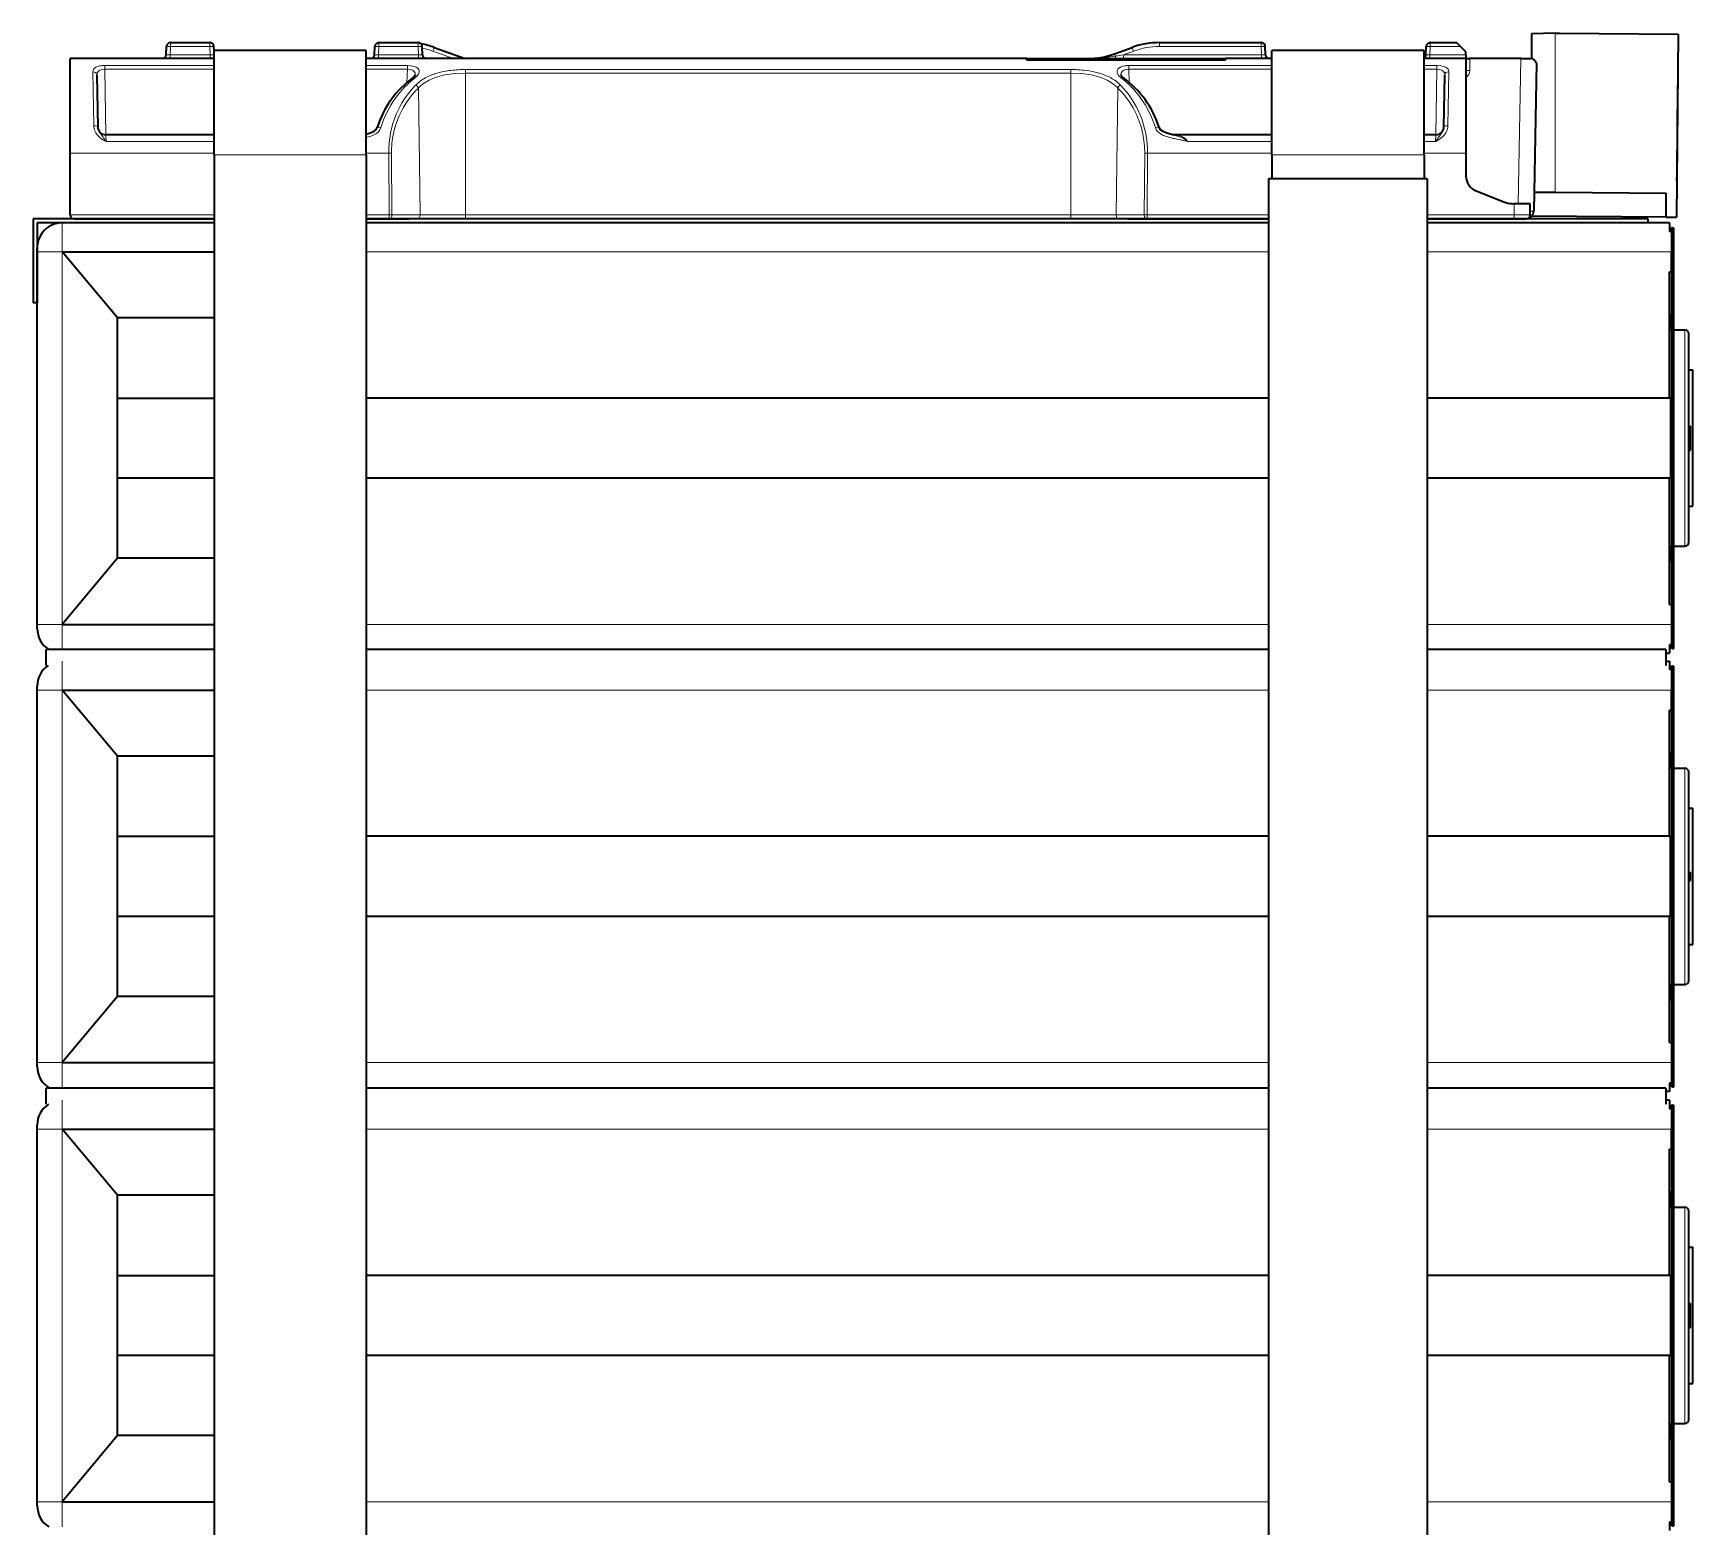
# Model space of a CAD drawing. Extents: x -1051 to 2563, y -231 to 775.
# Drawn here: x -385.4 to -178.3, y 68.8 to 255.2 of the extents above; entities that cross this region are included whole.
import ezdxf

# ---------------------------------------------------------------- set-up
doc = ezdxf.new("R2010")
doc.units = 0

msp = doc.modelspace()

# ---------------------------------------------------------------- linework, layer by layer
at = {"color": 7, "lineweight": 35, "ltscale": 0.074357}
msp.add_line((-195.43, 255.209), (-198.404, 255.157), dxfattribs=at)
at = {"color": 7, "lineweight": 35, "ltscale": 0.077919}
msp.add_line((-198.404, 255.157), (-198.404, 252.04), dxfattribs=at)
at = {"color": 7, "lineweight": 35, "ltscale": 0.013157}
msp.add_line((-195.43, 255.209), (-194.904, 255.218), dxfattribs=at)
at = {"color": 7, "lineweight": 13, "ltscale": 0.49599}
msp.add_line((-195.43, 255.209), (-195.43, 235.369), dxfattribs=at)
at = {"color": 7, "lineweight": 35, "ltscale": 0.370662}
msp.add_line((-194.904, 255.218), (-180.078, 255.088), dxfattribs=at)
at = {"color": 7, "lineweight": 35}
for p, q in [((-180.078, 255.088), (-180.277, 232.26)), ((-261.371, 252.043), (-343.806, 252.043)), ((-261.371, 252.043), (-236.571, 252.043)), ((-236.571, 251.851), (-261.371, 251.851)), ((-362.806, 240.043), (-362.806, -49.677)), ((-343.806, 240.043), (-343.806, -49.677)), ((-231.206, 237.043), (-231.206, -46.677)), ((-211.406, 237.043), (-211.406, -46.677)), ((-362.806, 232.043), (-385.371, 232.043)), ((-231.206, 232.043), (-343.806, 232.043)), ((-183.871, 232.043), (-211.406, 232.043)), ((-362.806, 231.543), (-384.871, 231.543)), ((-231.206, 231.543), (-343.806, 231.543)), ((-231.206, 231.543), (-343.806, 231.543)), ((-183.871, 231.543), (-211.406, 231.543)), ((-181.151, 231.543), (-211.406, 231.543)), ((-384.871, 181.433), (-384.871, 227.933)), ((-180.931, 227.933), (-180.931, 181.433)), ((-180.806, 181.433), (-180.806, 227.933)), ((-180.806, 227.933), (-180.806, 181.433)), ((-180.631, 181.433), (-180.631, 227.933)), ((-231.206, 209.683), (-343.806, 209.683)), ((-181.041, 209.683), (-211.406, 209.683)), ((-231.206, 199.683), (-343.806, 199.683)), ((-181.041, 199.683), (-211.406, 199.683)), ((-362.806, 178.3), (-383.761, 178.3)), ((-231.206, 178.3), (-343.806, 178.3)), ((-181.631, 178.3), (-211.406, 178.3)), ((-384.871, 126.733), (-384.871, 173.233)), ((-180.931, 173.233), (-180.931, 126.733)), ((-180.806, 126.733), (-180.806, 173.233)), ((-180.806, 173.233), (-180.806, 126.733)), ((-180.631, 126.733), (-180.631, 173.233)), ((-231.206, 154.983), (-343.806, 154.983)), ((-181.041, 154.983), (-211.406, 154.983)), ((-231.206, 144.983), (-343.806, 144.983)), ((-181.041, 144.983), (-211.406, 144.983)), ((-362.806, 123.55), (-383.761, 123.55)), ((-231.206, 123.55), (-343.806, 123.55)), ((-181.631, 123.55), (-211.406, 123.55)), ((-384.871, 71.933), (-384.871, 118.433)), ((-180.931, 118.433), (-180.931, 71.933)), ((-180.806, 71.933), (-180.806, 118.433)), ((-180.806, 118.433), (-180.806, 71.933)), ((-180.631, 71.933), (-180.631, 118.433)), ((-231.206, 100.183), (-343.806, 100.183)), ((-181.041, 100.183), (-211.406, 100.183)), ((-231.206, 90.183), (-343.806, 90.183)), ((-181.041, 90.183), (-211.406, 90.183))]:
    msp.add_line(p, q, dxfattribs=at)
at = {"color": 7, "lineweight": 35, "ltscale": 0.025663}
for p, q in [((-368.759, 252.53), (-368.732, 253.556)), ((-342.759, 252.53), (-342.732, 253.556)), ((-336.784, 252.53), (-336.811, 253.556)), ((-231.584, 252.53), (-231.611, 253.556)), ((-211.559, 252.53), (-211.532, 253.556))]:
    msp.add_line(p, q, dxfattribs=at)
at = {"color": 7, "lineweight": 13, "ltscale": 0.025663}
for p, q in [((-368.259, 252.53), (-368.232, 253.556)), ((-363.284, 252.53), (-363.311, 253.556)), ((-342.259, 252.53), (-342.232, 253.556)), ((-337.284, 252.53), (-337.311, 253.556)), ((-232.084, 252.53), (-232.111, 253.556)), ((-211.059, 252.53), (-211.032, 253.556))]:
    msp.add_line(p, q, dxfattribs=at)
at = {"color": 7, "lineweight": 13, "ltscale": 0.000315475}
for p, q in [((-368.232, 254.031), (-368.232, 254.043)), ((-342.232, 254.031), (-342.232, 254.043)), ((-211.032, 254.031), (-211.032, 254.043))]:
    msp.add_line(p, q, dxfattribs=at)
at = {"color": 7, "lineweight": 35, "ltscale": 0.123027}
for p, q in [((-368.232, 254.043), (-363.311, 254.043)), ((-342.232, 254.043), (-337.311, 254.043))]:
    msp.add_line(p, q, dxfattribs=at)
at = {"color": 7, "lineweight": 13, "ltscale": 0.000606537}
for p, q in [((-368.232, 254.006), (-368.232, 254.031)), ((-342.232, 254.006), (-342.232, 254.031)), ((-211.032, 254.006), (-211.032, 254.031))]:
    msp.add_line(p, q, dxfattribs=at)
at = {"color": 7, "lineweight": 13, "ltscale": 0.002626}
for p, q in [((-368.232, 253.901), (-368.232, 254.006)), ((-342.232, 253.901), (-342.232, 254.006)), ((-211.032, 253.901), (-211.032, 254.006))]:
    msp.add_line(p, q, dxfattribs=at)
at = {"color": 7, "lineweight": 13, "ltscale": 0.008624}
for p, q in [((-368.232, 253.556), (-368.232, 253.901)), ((-342.232, 253.556), (-342.232, 253.901)), ((-211.032, 253.556), (-211.032, 253.901))]:
    msp.add_line(p, q, dxfattribs=at)
at = {"color": 7, "lineweight": 13, "ltscale": 0.123027}
for p, q in [((-363.311, 253.556), (-368.232, 253.556)), ((-337.311, 253.556), (-342.232, 253.556))]:
    msp.add_line(p, q, dxfattribs=at)
at = {"color": 7, "lineweight": 13, "ltscale": 0.012173}
for p, q in [((-363.311, 253.556), (-363.311, 254.043)), ((-337.311, 253.556), (-337.311, 254.043)), ((-244.808, 253.556), (-244.808, 254.043)), ((-232.111, 253.556), (-232.111, 254.043)), ((-368.259, 252.53), (-368.259, 252.043)), ((-363.284, 252.53), (-363.284, 252.043)), ((-342.259, 252.53), (-342.259, 252.043)), ((-337.284, 252.53), (-337.284, 252.043)), ((-249.303, 252.53), (-249.303, 252.043)), ((-232.084, 252.53), (-232.084, 252.043)), ((-211.059, 252.53), (-211.059, 252.043))]:
    msp.add_line(p, q, dxfattribs=at)
at = {"color": 7, "lineweight": 35, "ltscale": 0.012832}
msp.add_line((-362.798, 253.043), (-362.811, 253.556), dxfattribs=at)
at = {"color": 7, "lineweight": 35, "ltscale": 0.325}
for p, q in [((-362.806, 240.043), (-362.806, 253.043)), ((-343.806, 240.043), (-343.806, 253.043)), ((-230.806, 240.043), (-230.806, 253.043)), ((-211.806, 240.043), (-211.806, 253.043)), ((-178.761, 204.683), (-178.761, 217.683)), ((-178.761, 191.683), (-178.761, 204.683)), ((-178.761, 149.983), (-178.761, 162.983)), ((-178.761, 136.983), (-178.761, 149.983)), ((-178.761, 95.183), (-178.761, 108.183)), ((-178.761, 82.183), (-178.761, 95.183))]:
    msp.add_line(p, q, dxfattribs=at)
at = {"color": 7, "lineweight": 35, "ltscale": 0.475}
for p, q in [((-343.806, 253.043), (-362.806, 253.043)), ((-211.806, 253.043), (-230.806, 253.043))]:
    msp.add_line(p, q, dxfattribs=at)
at = {"color": 7, "lineweight": 13, "ltscale": 0.068398}
msp.add_line((-335.489, 252.979), (-332.918, 252.043), dxfattribs=at)
at = {"color": 7, "lineweight": 13, "ltscale": 0.0684}
msp.add_line((-335.489, 252.979), (-332.918, 252.043), dxfattribs=at)
at = {"color": 7, "lineweight": 35, "ltscale": 0.102105}
msp.add_line((-335.318, 253.44), (-331.48, 252.043), dxfattribs=at)
at = {"color": 7, "lineweight": 35, "ltscale": 0.058027}
msp.add_line((-250.41, 252.646), (-248.228, 253.44), dxfattribs=at)
at = {"color": 7, "lineweight": 13, "ltscale": 0.033131}
msp.add_line((-249.303, 252.53), (-248.057, 252.984), dxfattribs=at)
at = {"color": 7, "lineweight": 35, "ltscale": 0.317434}
msp.add_line((-244.808, 254.043), (-232.111, 254.043), dxfattribs=at)
at = {"color": 7, "lineweight": 13, "ltscale": 0.317434}
msp.add_line((-232.111, 253.556), (-244.808, 253.556), dxfattribs=at)
at = {"color": 7, "lineweight": 35, "ltscale": 0.082349}
msp.add_line((-211.032, 254.043), (-207.738, 254.043), dxfattribs=at)
at = {"color": 7, "lineweight": 13, "ltscale": 0.094521}
msp.add_line((-207.251, 253.556), (-211.032, 253.556), dxfattribs=at)
at = {"color": 7, "lineweight": 35, "ltscale": 0.006053}
msp.add_line((-207.567, 253.872), (-207.738, 254.043), dxfattribs=at)
at = {"color": 7, "lineweight": 35, "ltscale": 0.011162}
msp.add_line((-207.251, 253.556), (-207.567, 253.872), dxfattribs=at)
at = {"color": 7, "lineweight": 35, "ltscale": 0.024031}
msp.add_line((-206.571, 252.877), (-207.251, 253.556), dxfattribs=at)
at = {"color": 7, "lineweight": 35, "ltscale": 0.008662}
msp.add_line((-206.571, 252.53), (-206.571, 252.877), dxfattribs=at)
at = {"color": 7, "lineweight": 35, "ltscale": 0.294764}
for p, q in [((-380.771, 240.253), (-380.771, 252.043)), ((-206.571, 252.043), (-206.571, 240.253))]:
    msp.add_line(p, q, dxfattribs=at)
at = {"color": 7, "lineweight": 35, "ltscale": 0.449125}
msp.add_line((-362.806, 252.043), (-380.771, 252.043), dxfattribs=at)
at = {"color": 7, "lineweight": 13, "ltscale": 0.340855}
for p, q in [((-362.806, 251.184), (-376.441, 251.184)), ((-376.441, 250.729), (-362.806, 250.729))]:
    msp.add_line(p, q, dxfattribs=at)
at = {"color": 7, "lineweight": 13, "ltscale": 0.011387}
for p, q in [((-376.441, 251.184), (-376.441, 250.729)), ((-338.659, 250.729), (-338.659, 251.184)), ((-248.654, 251.184), (-248.654, 250.729)), ((-210.202, 250.729), (-210.202, 251.184))]:
    msp.add_line(p, q, dxfattribs=at)
at = {"color": 7, "lineweight": 13, "ltscale": 0.204545}
for p, q in [((-376.298, 242.548), (-376.441, 250.729)), ((-210.345, 242.548), (-210.202, 250.729))]:
    msp.add_line(p, q, dxfattribs=at)
at = {"color": 7, "lineweight": 13, "ltscale": 0.124371}
for p, q in [((-363.284, 252.53), (-368.259, 252.53)), ((-337.284, 252.53), (-342.259, 252.53))]:
    msp.add_line(p, q, dxfattribs=at)
at = {"color": 7, "lineweight": 13, "ltscale": 0.128676}
for p, q in [((-338.659, 251.184), (-343.806, 251.184)), ((-343.806, 250.729), (-338.659, 250.729))]:
    msp.add_line(p, q, dxfattribs=at)
at = {"color": 7, "lineweight": 13, "ltscale": 0.041648}
for p, q in [((-338.729, 249.065), (-338.659, 250.729)), ((-248.584, 249.065), (-248.654, 250.729))]:
    msp.add_line(p, q, dxfattribs=at)
at = {"color": 7, "lineweight": 13}
for p, q in [((-255.885, 250.68), (-331.429, 250.68)), ((-255.885, 250.246), (-331.429, 250.246)), ((-255.885, 232.552), (-331.429, 232.552)), ((-381.761, 181.433), (-381.761, 227.933)), ((-231.206, 227.933), (-343.806, 227.933)), ((-180.931, 227.933), (-211.406, 227.933)), ((-231.206, 181.433), (-343.806, 181.433)), ((-180.931, 181.433), (-211.406, 181.433)), ((-381.761, 126.733), (-381.761, 173.233)), ((-231.206, 173.233), (-343.806, 173.233)), ((-180.931, 173.233), (-211.406, 173.233)), ((-231.206, 126.733), (-343.806, 126.733)), ((-180.931, 126.733), (-211.406, 126.733)), ((-381.761, 71.933), (-381.761, 118.433)), ((-231.206, 118.433), (-343.806, 118.433)), ((-180.931, 118.433), (-211.406, 118.433)), ((-231.206, 71.933), (-343.806, 71.933)), ((-180.931, 71.933), (-211.406, 71.933))]:
    msp.add_line(p, q, dxfattribs=at)
at = {"color": 7, "lineweight": 13, "ltscale": 0.010862}
for p, q in [((-331.429, 250.68), (-331.429, 250.246)), ((-255.885, 250.68), (-255.885, 250.246))]:
    msp.add_line(p, q, dxfattribs=at)
at = {"color": 7, "lineweight": 35, "ltscale": 0.004816}
for p, q in [((-261.371, 251.851), (-261.371, 252.043)), ((-236.571, 251.851), (-236.571, 252.043))]:
    msp.add_line(p, q, dxfattribs=at)
at = {"color": 7, "lineweight": 13, "ltscale": 0.025314}
msp.add_line((-249.303, 252.53), (-250.301, 252.36), dxfattribs=at)
at = {"color": 7, "lineweight": 13, "ltscale": 0.430468}
msp.add_line((-232.084, 252.53), (-249.303, 252.53), dxfattribs=at)
at = {"color": 7, "lineweight": 13, "ltscale": 0.446201}
for p, q in [((-230.806, 251.184), (-248.654, 251.184)), ((-248.654, 250.729), (-230.806, 250.729))]:
    msp.add_line(p, q, dxfattribs=at)
at = {"color": 7, "lineweight": 35, "ltscale": 0.144125}
msp.add_line((-230.806, 252.043), (-236.571, 252.043), dxfattribs=at)
at = {"color": 7, "lineweight": 35, "ltscale": 0.130875}
msp.add_line((-206.571, 252.043), (-211.806, 252.043), dxfattribs=at)
at = {"color": 7, "lineweight": 13, "ltscale": 0.040105}
for p, q in [((-210.202, 251.184), (-211.806, 251.184)), ((-211.806, 250.729), (-210.202, 250.729))]:
    msp.add_line(p, q, dxfattribs=at)
at = {"color": 7, "lineweight": 13, "ltscale": 0.112186}
msp.add_line((-206.571, 252.53), (-211.059, 252.53), dxfattribs=at)
at = {"color": 7, "lineweight": 35, "ltscale": 0.008627}
msp.add_line((-206.571, 252.53), (-206.571, 252.185), dxfattribs=at)
at = {"color": 7, "lineweight": 35, "ltscale": 0.003546}
msp.add_line((-206.571, 252.185), (-206.571, 252.043), dxfattribs=at)
at = {"color": 7, "lineweight": 35, "ltscale": 0.012282}
msp.add_line((-206.571, 252.043), (-206.08, 252.043), dxfattribs=at)
at = {"color": 7, "lineweight": 35, "ltscale": 0.158598}
msp.add_line((-199.736, 252.043), (-206.08, 252.043), dxfattribs=at)
at = {"color": 7, "lineweight": 13, "ltscale": 0.037282}
msp.add_line((-206.08, 250.552), (-206.08, 252.043), dxfattribs=at)
at = {"color": 7, "lineweight": 13, "ltscale": 0.452908}
msp.add_line((-199.736, 252.043), (-200.052, 233.93), dxfattribs=at)
at = {"color": 7, "lineweight": 35, "ltscale": 0.031619}
msp.add_line((-199.736, 252.043), (-198.471, 252.043), dxfattribs=at)
at = {"color": 7, "lineweight": 35, "ltscale": 0.460975}
msp.add_line((-197.782, 251.462), (-198.103, 233.026), dxfattribs=at)
at = {"color": 7, "lineweight": 35, "ltscale": 0.001363}
msp.add_line((-197.793, 251.515), (-197.782, 251.462), dxfattribs=at)
at = {"color": 7, "lineweight": 13, "ltscale": 0.168575}
for p, q in [((-377.815, 243.672), (-377.927, 250.414)), ((-208.715, 250.414), (-208.828, 243.672))]:
    msp.add_line(p, q, dxfattribs=at)
at = {"color": 7, "lineweight": 35, "ltscale": 0.161553}
for p, q in [((-377.428, 249.991), (-377.315, 243.53)), ((-209.328, 243.53), (-209.215, 249.991))]:
    msp.add_line(p, q, dxfattribs=at)
at = {"color": 7, "lineweight": 13, "ltscale": 0.442337}
for p, q in [((-331.429, 250.246), (-331.429, 232.552)), ((-255.885, 232.552), (-255.885, 250.246))]:
    msp.add_line(p, q, dxfattribs=at)
at = {"color": 7, "lineweight": 35, "ltscale": 0.150003}
msp.add_line((-180.186, 242.749), (-180.133, 248.748), dxfattribs=at)
at = {"color": 7, "lineweight": 13, "ltscale": 0.395757}
for p, q in [((-337.092, 232.552), (-337.287, 248.381)), ((-250.027, 248.381), (-250.222, 232.552))]:
    msp.add_line(p, q, dxfattribs=at)
at = {"color": 7, "lineweight": 35, "ltscale": 0.337713}
msp.add_line((-362.806, 242.548), (-376.315, 242.548), dxfattribs=at)
at = {"color": 7, "lineweight": 13, "ltscale": 0.021592}
for p, q in [((-376.315, 242.548), (-376.285, 241.685)), ((-210.358, 241.685), (-210.328, 242.548))]:
    msp.add_line(p, q, dxfattribs=at)
at = {"color": 7, "lineweight": 35, "ltscale": 0.310866}
msp.add_line((-230.806, 242.548), (-243.241, 242.548), dxfattribs=at)
at = {"color": 7, "lineweight": 13, "ltscale": 0.001795}
msp.add_line((-243.135, 242.525), (-243.065, 242.509), dxfattribs=at)
at = {"color": 7, "lineweight": 35, "ltscale": 0.036963}
msp.add_line((-210.328, 242.548), (-211.806, 242.548), dxfattribs=at)
at = {"color": 7, "lineweight": 35, "ltscale": 0.088209}
msp.add_line((-180.219, 238.91), (-180.188, 242.438), dxfattribs=at)
at = {"color": 7, "lineweight": 35, "ltscale": 0.005477}
msp.add_line((-180.187, 242.53), (-180.186, 242.749), dxfattribs=at)
at = {"color": 7, "lineweight": 35, "ltscale": 0.192517}
msp.add_line((-380.771, 232.552), (-380.771, 240.253), dxfattribs=at)
at = {"color": 7, "lineweight": 13, "ltscale": 0.449125}
for p, q in [((-380.771, 240.253), (-362.806, 240.253)), ((-380.771, 232.552), (-362.806, 232.552))]:
    msp.add_line(p, q, dxfattribs=at)
at = {"color": 7, "lineweight": 13, "ltscale": 0.336961}
msp.add_line((-362.806, 241.685), (-376.285, 241.685), dxfattribs=at)
at = {"color": 7, "lineweight": 13, "ltscale": 0.069939}
msp.add_line((-343.806, 240.253), (-341.009, 240.253), dxfattribs=at)
at = {"color": 7, "lineweight": 13, "ltscale": 0.192523}
for p, q in [((-341.009, 240.253), (-340.953, 232.552)), ((-340.6, 232.552), (-340.655, 240.253)), ((-246.714, 232.552), (-246.658, 240.253)), ((-246.361, 232.552), (-246.305, 240.253))]:
    msp.add_line(p, q, dxfattribs=at)
at = {"color": 7, "lineweight": 13, "ltscale": 0.008838}
msp.add_line((-246.658, 240.253), (-246.305, 240.253), dxfattribs=at)
at = {"color": 7, "lineweight": 13, "ltscale": 0.387464}
msp.add_line((-230.806, 240.253), (-246.305, 240.253), dxfattribs=at)
at = {"color": 7, "lineweight": 13, "ltscale": 0.013497}
msp.add_line((-242.289, 241.928), (-242.819, 242.032), dxfattribs=at)
at = {"color": 7, "lineweight": 13, "ltscale": 0.263056}
msp.add_line((-230.806, 241.685), (-241.329, 241.685), dxfattribs=at)
at = {"color": 7, "lineweight": 13, "ltscale": 0.036211}
msp.add_line((-210.358, 241.685), (-211.806, 241.685), dxfattribs=at)
at = {"color": 7, "lineweight": 13, "ltscale": 0.130875}
msp.add_line((-206.571, 240.253), (-211.806, 240.253), dxfattribs=at)
at = {"color": 7, "lineweight": 35, "ltscale": 0.071384}
msp.add_line((-206.571, 240.253), (-206.571, 237.397), dxfattribs=at)
at = {"color": 7, "lineweight": 13, "ltscale": 0.475}
for p, q in [((-362.806, 240.043), (-343.806, 240.043)), ((-230.806, 240.043), (-211.806, 240.043))]:
    msp.add_line(p, q, dxfattribs=at)
at = {"color": 7, "lineweight": 35, "ltscale": 0.075}
for p, q in [((-230.806, 240.043), (-230.806, 237.043)), ((-211.806, 240.043), (-211.806, 237.043)), ((-180.931, 230.933), (-180.931, 227.933)), ((-180.806, 227.933), (-180.806, 230.933)), ((-180.806, 230.933), (-180.806, 227.933)), ((-180.631, 227.933), (-180.631, 230.933)), ((-180.931, 181.433), (-180.931, 178.433)), ((-180.806, 178.433), (-180.806, 181.433)), ((-180.806, 181.433), (-180.806, 178.433)), ((-180.631, 178.433), (-180.631, 181.433)), ((-180.931, 176.233), (-180.931, 173.233)), ((-180.806, 173.233), (-180.806, 176.233)), ((-180.806, 176.233), (-180.806, 173.233)), ((-180.631, 173.233), (-180.631, 176.233)), ((-180.931, 126.733), (-180.931, 123.733)), ((-180.806, 123.733), (-180.806, 126.733)), ((-180.806, 126.733), (-180.806, 123.733)), ((-180.631, 123.733), (-180.631, 126.733)), ((-180.931, 121.433), (-180.931, 118.433)), ((-180.806, 118.433), (-180.806, 121.433)), ((-180.806, 121.433), (-180.806, 118.433)), ((-180.631, 118.433), (-180.631, 121.433)), ((-180.931, 71.933), (-180.931, 68.933)), ((-180.806, 68.933), (-180.806, 71.933)), ((-180.806, 71.933), (-180.806, 68.933)), ((-180.631, 68.933), (-180.631, 71.933))]:
    msp.add_line(p, q, dxfattribs=at)
at = {"color": 7, "lineweight": 35, "ltscale": 0.495}
msp.add_line((-211.406, 237.043), (-231.206, 237.043), dxfattribs=at)
at = {"color": 7, "lineweight": 13, "ltscale": 0.00151}
msp.add_line((-206.571, 237.397), (-206.571, 237.337), dxfattribs=at)
at = {"color": 7, "lineweight": 35, "ltscale": 0.000124359}
msp.add_line((-206.571, 237.392), (-206.571, 237.397), dxfattribs=at)
at = {"color": 7, "lineweight": 35, "ltscale": 0.024539}
msp.add_line((-180.238, 236.749), (-180.229, 237.73), dxfattribs=at)
at = {"color": 7, "lineweight": 35, "ltscale": 0.093154}
msp.add_line((-205.314, 235.54), (-201.855, 234.157), dxfattribs=at)
at = {"color": 7, "lineweight": 35, "ltscale": 0.065801}
msp.add_line((-198.062, 235.392), (-195.43, 235.369), dxfattribs=at)
at = {"color": 7, "lineweight": 35, "ltscale": 0.345668}
msp.add_line((-195.43, 235.369), (-181.604, 235.248), dxfattribs=at)
at = {"color": 7, "lineweight": 35, "ltscale": 0.074995}
msp.add_line((-181.604, 232.249), (-181.604, 235.248), dxfattribs=at)
at = {"color": 7, "lineweight": 35, "ltscale": 0.2625}
msp.add_line((-385.371, 232.043), (-385.371, 221.543), dxfattribs=at)
at = {"color": 7, "lineweight": 35, "ltscale": 0.000218201}
msp.add_line((-380.771, 232.552), (-380.771, 232.543), dxfattribs=at)
at = {"color": 7, "lineweight": 35, "ltscale": 0.436625}
msp.add_line((-380.271, 232.043), (-362.806, 232.043), dxfattribs=at)
at = {"color": 7, "lineweight": 13, "ltscale": 0.071331}
msp.add_line((-343.806, 232.552), (-340.953, 232.552), dxfattribs=at)
at = {"color": 7, "lineweight": 35, "ltscale": 0.071331}
msp.add_line((-343.806, 232.043), (-340.953, 232.043), dxfattribs=at)
at = {"color": 7, "lineweight": 13, "ltscale": 0.000218201}
for p, q in [((-340.953, 232.543), (-340.953, 232.552)), ((-246.361, 232.543), (-246.361, 232.552))]:
    msp.add_line(p, q, dxfattribs=at)
at = {"color": 7, "lineweight": 13, "ltscale": 0.0125}
for p, q in [((-340.953, 232.043), (-340.953, 232.543)), ((-246.361, 232.043), (-246.361, 232.543))]:
    msp.add_line(p, q, dxfattribs=at)
at = {"color": 7, "lineweight": 35, "ltscale": 0.061562}
msp.add_line((-340.953, 232.043), (-338.491, 232.043), dxfattribs=at)
at = {"color": 7, "lineweight": 13, "ltscale": 0.087695}
msp.add_line((-337.092, 232.552), (-340.6, 232.552), dxfattribs=at)
at = {"color": 7, "lineweight": 13, "ltscale": 0.012718}
for p, q in [((-331.429, 232.552), (-331.429, 232.043)), ((-255.885, 232.552), (-255.885, 232.043)), ((-200.571, 232.552), (-200.571, 232.043))]:
    msp.add_line(p, q, dxfattribs=at)
at = {"color": 7, "lineweight": 13, "ltscale": 0.087696}
msp.add_line((-246.714, 232.552), (-250.222, 232.552), dxfattribs=at)
at = {"color": 7, "lineweight": 35, "ltscale": 0.061561}
msp.add_line((-248.823, 232.043), (-246.361, 232.043), dxfattribs=at)
at = {"color": 7, "lineweight": 13, "ltscale": 0.000218202}
msp.add_line((-246.714, 232.543), (-246.714, 232.552), dxfattribs=at)
at = {"color": 7, "lineweight": 13, "ltscale": 0.378856}
msp.add_line((-246.361, 232.552), (-231.206, 232.552), dxfattribs=at)
at = {"color": 7, "lineweight": 35, "ltscale": 0.378856}
msp.add_line((-246.361, 232.043), (-231.206, 232.043), dxfattribs=at)
at = {"color": 7, "lineweight": 13, "ltscale": 0.270875}
msp.add_line((-211.406, 232.552), (-200.571, 232.552), dxfattribs=at)
at = {"color": 7, "lineweight": 35, "ltscale": 0.270875}
msp.add_line((-211.406, 232.043), (-200.571, 232.043), dxfattribs=at)
at = {"color": 7, "lineweight": 35, "ltscale": 0.005533}
msp.add_line((-200.793, 233.942), (-200.571, 233.939), dxfattribs=at)
at = {"color": 7, "lineweight": 13, "ltscale": 0.034663}
msp.add_line((-200.571, 232.552), (-200.571, 233.939), dxfattribs=at)
at = {"color": 7, "lineweight": 35, "ltscale": 0.050008}
msp.add_line((-198.571, 233.904), (-200.571, 233.939), dxfattribs=at)
at = {"color": 7, "lineweight": 35, "ltscale": 0.0375}
msp.add_line((-200.571, 232.043), (-199.071, 232.043), dxfattribs=at)
at = {"color": 7, "lineweight": 35, "ltscale": 0.034009}
msp.add_line((-198.571, 232.543), (-198.571, 233.904), dxfattribs=at)
at = {"color": 7, "lineweight": 35, "ltscale": 0.41848}
msp.add_line((-181.604, 232.248), (-198.342, 232.395), dxfattribs=at)
at = {"color": 7, "lineweight": 35, "ltscale": 0.0125}
for p, q in [((-183.871, 232.043), (-183.871, 231.543)), ((-384.871, 227.933), (-384.871, 228.433)), ((-384.871, 221.543), (-385.371, 221.543)), ((-178.761, 213.183), (-178.261, 213.183)), ((-178.761, 196.183), (-178.261, 196.183)), ((-178.761, 196.183), (-178.261, 196.183)), ((-384.871, 180.933), (-384.871, 181.433)), ((-384.871, 173.233), (-384.871, 173.733)), ((-178.761, 158.483), (-178.261, 158.483)), ((-178.761, 141.483), (-178.261, 141.483)), ((-178.761, 141.483), (-178.261, 141.483)), ((-384.871, 126.233), (-384.871, 126.733)), ((-384.871, 118.433), (-384.871, 118.933)), ((-178.761, 103.683), (-178.261, 103.683)), ((-178.761, 86.683), (-178.261, 86.683)), ((-178.761, 86.683), (-178.261, 86.683)), ((-384.871, 71.433), (-384.871, 71.933))]:
    msp.add_line(p, q, dxfattribs=at)
at = {"color": 7, "lineweight": 35, "ltscale": 0.033169}
msp.add_line((-181.604, 232.249), (-180.277, 232.26), dxfattribs=at)
at = {"color": 7, "lineweight": 35, "ltscale": 0.25}
for p, q in [((-384.871, 231.543), (-384.871, 221.543)), ((-374.871, 209.683), (-374.871, 219.683)), ((-374.871, 199.683), (-374.871, 209.683)), ((-181.041, 209.683), (-181.041, 199.683)), ((-374.871, 189.683), (-374.871, 199.683)), ((-374.871, 154.983), (-374.871, 164.983)), ((-374.871, 144.983), (-374.871, 154.983)), ((-181.041, 144.983), (-181.041, 154.983)), ((-374.871, 134.983), (-374.871, 144.983)), ((-374.871, 100.183), (-374.871, 110.183)), ((-374.871, 90.183), (-374.871, 100.183)), ((-181.041, 100.183), (-181.041, 90.183)), ((-374.871, 80.183), (-374.871, 90.183))]:
    msp.add_line(p, q, dxfattribs=at)
at = {"color": 7, "lineweight": 13, "ltscale": 0.09025}
for p, q in [((-381.761, 227.933), (-381.761, 231.543)), ((-381.761, 176.843), (-381.761, 173.233)), ((-381.761, 118.433), (-381.761, 122.043))]:
    msp.add_line(p, q, dxfattribs=at)
at = {"color": 7, "lineweight": 35, "ltscale": 0.473875}
for p, q in [((-362.806, 231.543), (-381.761, 231.543)), ((-381.761, 227.933), (-362.806, 227.933)), ((-381.761, 181.433), (-362.806, 181.433)), ((-381.761, 173.233), (-362.806, 173.233)), ((-381.761, 126.733), (-362.806, 126.733)), ((-381.761, 118.433), (-362.806, 118.433)), ((-381.761, 71.933), (-362.806, 71.933))]:
    msp.add_line(p, q, dxfattribs=at)
at = {"color": 7, "lineweight": 35, "ltscale": 0.026446}
for p, q in [((-181.151, 231.543), (-181.151, 230.486)), ((-181.151, 178.881), (-181.151, 177.823)), ((-181.151, 124.181), (-181.151, 123.123)), ((-181.151, 122.043), (-181.151, 120.986)), ((-181.151, 69.381), (-181.151, 68.323))]:
    msp.add_line(p, q, dxfattribs=at)
at = {"color": 7, "lineweight": 35, "ltscale": 0.0055}
for p, q in [((-180.931, 230.486), (-181.151, 230.486)), ((-181.151, 225.433), (-180.931, 225.433)), ((-181.151, 218.183), (-180.931, 218.183)), ((-181.151, 191.183), (-180.931, 191.183)), ((-181.151, 183.933), (-180.931, 183.933)), ((-180.931, 178.881), (-181.151, 178.881)), ((-180.931, 175.785), (-181.151, 175.785)), ((-181.151, 170.733), (-180.931, 170.733)), ((-181.151, 163.483), (-180.931, 163.483)), ((-181.151, 136.483), (-180.931, 136.483)), ((-181.151, 129.233), (-180.931, 129.233)), ((-180.931, 124.181), (-181.151, 124.181)), ((-180.931, 120.986), (-181.151, 120.986)), ((-181.151, 115.933), (-180.931, 115.933)), ((-181.151, 108.683), (-180.931, 108.683)), ((-181.151, 81.683), (-180.931, 81.683)), ((-181.151, 74.433), (-180.931, 74.433)), ((-180.931, 69.381), (-181.151, 69.381))]:
    msp.add_line(p, q, dxfattribs=at)
at = {"color": 7, "lineweight": 35, "ltscale": 0.003125}
for p, q in [((-180.806, 230.933), (-180.931, 230.933)), ((-180.806, 178.433), (-180.931, 178.433)), ((-180.806, 176.233), (-180.931, 176.233)), ((-180.806, 123.733), (-180.931, 123.733)), ((-180.806, 121.433), (-180.931, 121.433)), ((-180.806, 68.933), (-180.931, 68.933))]:
    msp.add_line(p, q, dxfattribs=at)
at = {"color": 7, "lineweight": 35, "ltscale": 0.063804}
for p, q in [((-180.931, 230.486), (-180.931, 227.933)), ((-180.931, 181.433), (-180.931, 178.881)), ((-180.931, 126.733), (-180.931, 124.181)), ((-180.931, 120.986), (-180.931, 118.433)), ((-180.931, 71.933), (-180.931, 69.381))]:
    msp.add_line(p, q, dxfattribs=at)
at = {"color": 7, "lineweight": 35, "ltscale": 0.004375}
for p, q in [((-180.806, 230.933), (-180.631, 230.933)), ((-180.806, 178.433), (-180.631, 178.433)), ((-180.806, 176.233), (-180.631, 176.233)), ((-180.806, 123.733), (-180.631, 123.733)), ((-180.806, 121.433), (-180.631, 121.433)), ((-180.806, 68.933), (-180.631, 68.933))]:
    msp.add_line(p, q, dxfattribs=at)
at = {"color": 7, "lineweight": 13, "ltscale": 0.07775}
for p, q in [((-381.761, 227.933), (-384.871, 227.933)), ((-381.761, 181.433), (-384.871, 181.433)), ((-381.761, 173.233), (-384.871, 173.233)), ((-381.761, 126.733), (-384.871, 126.733)), ((-381.761, 118.433), (-384.871, 118.433)), ((-381.761, 71.933), (-384.871, 71.933))]:
    msp.add_line(p, q, dxfattribs=at)
at = {"color": 7, "lineweight": 35, "ltscale": 0.268718}
for p, q in [((-374.871, 219.683), (-381.761, 227.933)), ((-374.871, 189.683), (-381.761, 181.433)), ((-374.871, 164.983), (-381.761, 173.233)), ((-374.871, 134.983), (-381.761, 126.733)), ((-374.871, 110.183), (-381.761, 118.433)), ((-374.871, 80.183), (-381.761, 71.933))]:
    msp.add_line(p, q, dxfattribs=at)
at = {"color": 7, "lineweight": 35, "ltscale": 0.0625}
for p, q in [((-180.931, 225.433), (-180.931, 227.933)), ((-180.931, 183.933), (-180.931, 181.433)), ((-180.931, 170.733), (-180.931, 173.233)), ((-180.931, 129.233), (-180.931, 126.733)), ((-180.931, 115.933), (-180.931, 118.433)), ((-180.931, 74.433), (-180.931, 71.933))]:
    msp.add_line(p, q, dxfattribs=at)
at = {"color": 7, "lineweight": 13, "ltscale": 0.003125}
for p, q in [((-180.806, 227.933), (-180.931, 227.933)), ((-180.806, 181.433), (-180.931, 181.433)), ((-180.806, 173.233), (-180.931, 173.233)), ((-180.806, 126.733), (-180.931, 126.733)), ((-180.806, 118.433), (-180.931, 118.433)), ((-180.806, 71.933), (-180.931, 71.933))]:
    msp.add_line(p, q, dxfattribs=at)
at = {"color": 7, "lineweight": 13, "ltscale": 0.004375}
for p, q in [((-180.806, 227.933), (-180.631, 227.933)), ((-180.806, 181.433), (-180.631, 181.433)), ((-180.806, 173.233), (-180.631, 173.233)), ((-180.806, 126.733), (-180.631, 126.733)), ((-180.806, 118.433), (-180.631, 118.433)), ((-180.806, 71.933), (-180.631, 71.933))]:
    msp.add_line(p, q, dxfattribs=at)
at = {"color": 7, "lineweight": 35, "ltscale": 0.39375}
for p, q in [((-181.151, 209.683), (-181.151, 225.433)), ((-181.151, 183.933), (-181.151, 199.683)), ((-181.151, 154.983), (-181.151, 170.733)), ((-181.151, 129.233), (-181.151, 144.983)), ((-181.151, 100.183), (-181.151, 115.933)), ((-181.151, 74.433), (-181.151, 90.183))]:
    msp.add_line(p, q, dxfattribs=at)
at = {"color": 7, "lineweight": 35, "ltscale": 0.301625}
for p, q in [((-362.806, 219.683), (-374.871, 219.683)), ((-374.871, 209.683), (-362.806, 209.683)), ((-362.806, 199.683), (-374.871, 199.683)), ((-362.806, 189.683), (-374.871, 189.683)), ((-362.806, 164.983), (-374.871, 164.983)), ((-374.871, 154.983), (-362.806, 154.983)), ((-362.806, 144.983), (-374.871, 144.983)), ((-362.806, 134.983), (-374.871, 134.983)), ((-362.806, 110.183), (-374.871, 110.183)), ((-374.871, 100.183), (-362.806, 100.183)), ((-362.806, 90.183), (-374.871, 90.183)), ((-362.806, 80.183), (-374.871, 80.183))]:
    msp.add_line(p, q, dxfattribs=at)
at = {"color": 7, "lineweight": 35, "ltscale": 0.000376511}
for p, q in [((-181.151, 220.183), (-181.136, 220.183)), ((-181.151, 189.183), (-181.136, 189.183)), ((-181.151, 165.483), (-181.136, 165.483)), ((-181.151, 134.483), (-181.136, 134.483)), ((-181.151, 110.683), (-181.136, 110.683)), ((-181.151, 79.683), (-181.136, 79.683))]:
    msp.add_line(p, q, dxfattribs=at)
at = {"color": 7, "lineweight": 35, "ltscale": 0.05}
for p, q in [((-181.136, 220.183), (-181.136, 218.183)), ((-383.761, 176.3), (-383.761, 178.3)), ((-181.631, 178.3), (-181.631, 176.3)), ((-181.136, 136.483), (-181.136, 134.483)), ((-383.761, 121.55), (-383.761, 123.55)), ((-181.631, 123.55), (-181.631, 121.55)), ((-181.136, 110.683), (-181.136, 108.683))]:
    msp.add_line(p, q, dxfattribs=at)
at = {"color": 7, "lineweight": 35, "ltscale": 0.03425}
for p, q in [((-180.631, 218.183), (-179.261, 218.183)), ((-180.631, 191.183), (-179.261, 191.183)), ((-180.631, 191.183), (-179.261, 191.183)), ((-180.631, 163.483), (-179.261, 163.483)), ((-180.631, 136.483), (-179.261, 136.483)), ((-180.631, 136.483), (-179.261, 136.483)), ((-180.631, 108.683), (-179.261, 108.683)), ((-180.631, 81.683), (-179.261, 81.683)), ((-180.631, 81.683), (-179.261, 81.683))]:
    msp.add_line(p, q, dxfattribs=at)
at = {"color": 7, "lineweight": 13, "ltscale": 0.3375}
for p, q in [((-179.261, 204.683), (-179.261, 218.183)), ((-179.261, 191.183), (-179.261, 204.683)), ((-179.261, 149.983), (-179.261, 163.483)), ((-179.261, 136.483), (-179.261, 149.983)), ((-179.261, 95.183), (-179.261, 108.683)), ((-179.261, 81.683), (-179.261, 95.183))]:
    msp.add_line(p, q, dxfattribs=at)
at = {"color": 7, "lineweight": 35, "ltscale": 0.1875}
for p, q in [((-178.761, 206.183), (-178.761, 213.683)), ((-178.761, 96.683), (-178.761, 104.183))]:
    msp.add_line(p, q, dxfattribs=at)
at = {"color": 7, "lineweight": 35, "ltscale": 0.425}
for p, q in [((-178.261, 196.183), (-178.261, 213.183)), ((-178.261, 141.483), (-178.261, 158.483)), ((-178.261, 86.683), (-178.261, 103.683))]:
    msp.add_line(p, q, dxfattribs=at)
at = {"color": 7, "lineweight": 35, "ltscale": 0.025}
for p, q in [((-178.761, 205.183), (-178.761, 206.183)), ((-178.761, 204.183), (-178.761, 205.183)), ((-178.561, 205.183), (-178.561, 206.183)), ((-178.561, 204.183), (-178.561, 205.183)), ((-178.761, 203.183), (-178.761, 204.183)), ((-178.561, 203.183), (-178.561, 204.183)), ((-178.761, 149.483), (-178.761, 150.483)), ((-178.561, 149.483), (-178.561, 150.483)), ((-178.761, 95.683), (-178.761, 96.683)), ((-178.761, 94.683), (-178.761, 95.683)), ((-178.561, 95.683), (-178.561, 96.683)), ((-178.561, 94.683), (-178.561, 95.683)), ((-178.761, 93.683), (-178.761, 94.683)), ((-178.561, 93.683), (-178.561, 94.683))]:
    msp.add_line(p, q, dxfattribs=at)
at = {"color": 7, "lineweight": 35, "ltscale": 0.005}
for p, q in [((-178.761, 206.183), (-178.561, 206.183)), ((-178.761, 205.183), (-178.561, 205.183)), ((-178.761, 204.183), (-178.561, 204.183)), ((-178.761, 203.183), (-178.561, 203.183)), ((-178.761, 150.483), (-178.561, 150.483)), ((-178.761, 149.483), (-178.561, 149.483)), ((-178.761, 96.683), (-178.561, 96.683)), ((-178.761, 95.683), (-178.561, 95.683)), ((-178.761, 94.683), (-178.561, 94.683)), ((-178.761, 93.683), (-178.561, 93.683))]:
    msp.add_line(p, q, dxfattribs=at)
at = {"color": 7, "lineweight": 35, "ltscale": 0.187499}
for p, q in [((-178.761, 195.683), (-178.761, 203.183)), ((-178.761, 86.183), (-178.761, 93.683))]:
    msp.add_line(p, q, dxfattribs=at)
at = {"color": 7, "lineweight": 35, "ltscale": 0.050001}
for p, q in [((-181.136, 189.183), (-181.136, 191.183)), ((-181.136, 163.483), (-181.136, 165.483)), ((-181.136, 79.683), (-181.136, 81.683))]:
    msp.add_line(p, q, dxfattribs=at)
at = {"color": 7, "lineweight": 35, "ltscale": 0.005124}
for p, q in [((-181.136, 191.183), (-180.931, 191.183)), ((-181.136, 136.483), (-180.931, 136.483)), ((-181.136, 81.683), (-180.931, 81.683))]:
    msp.add_line(p, q, dxfattribs=at)
at = {"color": 7, "lineweight": 13, "ltscale": 0.078334}
for p, q in [((-381.761, 181.433), (-381.761, 178.3)), ((-381.761, 71.933), (-381.761, 68.8))]:
    msp.add_line(p, q, dxfattribs=at)
at = {"color": 7, "lineweight": 35, "ltscale": 0.012}
for p, q in [((-181.631, 177.823), (-181.151, 177.823)), ((-181.631, 176.843), (-181.151, 176.843)), ((-181.151, 123.123), (-181.631, 123.123)), ((-181.151, 122.043), (-181.631, 122.043))]:
    msp.add_line(p, q, dxfattribs=at)
at = {"color": 7, "lineweight": 35, "ltscale": 0.026447}
msp.add_line((-181.151, 176.843), (-181.151, 175.785), dxfattribs=at)
at = {"color": 7, "lineweight": 35, "ltscale": 0.063803}
msp.add_line((-180.931, 175.785), (-180.931, 173.233), dxfattribs=at)
at = {"color": 7, "lineweight": 35, "ltscale": 0.212487}
msp.add_line((-178.761, 150.484), (-178.761, 158.983), dxfattribs=at)
at = {"color": 7, "lineweight": 35, "ltscale": 0.2125}
msp.add_line((-178.761, 140.983), (-178.761, 149.483), dxfattribs=at)
at = {"color": 7, "lineweight": 13, "ltscale": 0.079584}
msp.add_line((-381.761, 123.55), (-381.761, 126.733), dxfattribs=at)
at = {"color": 7, "lineweight": 13}
for points in [[(-336.958, 253.562), (-336.835, 253.56), (-336.814, 253.558), (-336.812, 253.557), (-336.811, 253.556)], [(-232.111, 253.556), (-231.661, 253.561), (-231.62, 253.559), (-231.614, 253.558), (-231.612, 253.557), (-231.611, 253.556)], [(-377.428, 249.991), (-377.392, 250.226), (-377.273, 250.432), (-377.061, 250.595), (-376.78, 250.695), (-376.441, 250.729)], [(-368.259, 252.53), (-368.737, 252.527), (-368.756, 252.529), (-368.758, 252.53), (-368.759, 252.53)], [(-342.259, 252.53), (-342.737, 252.527), (-342.756, 252.529), (-342.758, 252.53), (-342.759, 252.53)], [(-338.659, 251.184), (-338.261, 251.162), (-337.736, 251.043), (-337.592, 250.981), (-337.372, 250.834), (-337.24, 250.66), (-337.193, 250.501), (-337.198, 250.334), (-337.268, 250.129), (-337.403, 249.922), (-337.66, 249.676)], [(-338.659, 250.729), (-338.326, 250.7), (-338.032, 250.597), (-337.83, 250.438), (-337.716, 250.228), (-337.689, 250.004)], [(-336.784, 252.53), (-336.785, 252.529), (-336.794, 252.528), (-336.865, 252.525), (-337.284, 252.53)], [(-250.301, 252.36), (-250.323, 252.145), (-250.34, 252.073), (-250.35, 252.053), (-250.355, 252.047), (-250.361, 252.044), (-250.363, 252.043)], [(-249.654, 249.676), (-249.845, 249.848), (-249.991, 250.032), (-250.11, 250.308), (-250.107, 250.57), (-250.032, 250.73), (-249.897, 250.872), (-249.699, 250.992), (-249.444, 251.086), (-249.148, 251.149)], [(-249.624, 250.004), (-249.595, 250.238), (-249.48, 250.442), (-249.271, 250.603), (-248.993, 250.699), (-248.654, 250.729)], [(-231.584, 252.53), (-231.585, 252.529), (-231.594, 252.528), (-231.665, 252.525), (-232.084, 252.53)], [(-211.059, 252.53), (-211.537, 252.527), (-211.556, 252.529), (-211.558, 252.53), (-211.559, 252.53)], [(-210.202, 251.184), (-209.7, 251.147), (-209.265, 251.039), (-209.094, 250.963)], [(-210.202, 250.729), (-209.867, 250.696), (-209.572, 250.59), (-209.366, 250.427), (-209.247, 250.216), (-209.215, 249.991)], [(-377.428, 249.991), (-377.485, 250.185), (-377.578, 250.293), (-377.703, 250.369), (-377.927, 250.414)], [(-337.954, 249.679), (-337.822, 249.718), (-337.66, 249.676)], [(-337.287, 248.381), (-336.977, 248.675), (-336.65, 248.932), (-335.952, 249.355), (-335.201, 249.676), (-334.61, 249.862), (-333.998, 250.006), (-332.729, 250.188), (-331.429, 250.246)], [(-255.885, 250.246), (-254.584, 250.188), (-253.316, 250.006), (-252.704, 249.862), (-252.112, 249.676), (-251.362, 249.355), (-250.664, 248.932), (-250.337, 248.675), (-250.027, 248.381)], [(-249.359, 249.679), (-249.492, 249.718), (-249.654, 249.676)], [(-209.215, 249.991), (-209.158, 250.185), (-209.065, 250.293), (-208.94, 250.369), (-208.715, 250.414)], [(-377.315, 243.53), (-377.317, 243.543), (-377.332, 243.568), (-377.394, 243.609), (-377.623, 243.664), (-377.815, 243.672)], [(-377.315, 243.53), (-377.269, 243.237), (-377.156, 242.965), (-377.06, 242.806), (-376.846, 242.514)], [(-342.85, 242.519), (-343.121, 242.401), (-343.806, 242.187)], [(-342.456, 243.447), (-342.448, 243.461), (-342.415, 243.481), (-342.364, 243.492), (-342.233, 243.489), (-341.98, 243.436)], [(-244.857, 243.447), (-244.865, 243.461), (-244.899, 243.481), (-245.021, 243.494), (-245.334, 243.436)], [(-244.472, 242.523), (-244.703, 242.654), (-244.914, 242.811), (-245.095, 242.996), (-245.238, 243.208), (-245.334, 243.436)], [(-243.065, 242.509), (-242.411, 242.333), (-242.097, 242.218)], [(-209.328, 243.53), (-209.392, 243.179), (-209.547, 242.862), (-209.804, 242.506), (-210.358, 241.685)], [(-209.328, 243.53), (-209.323, 243.551), (-209.314, 243.565), (-209.284, 243.59), (-209.23, 243.618), (-209.082, 243.655), (-208.828, 243.672)], [(-241.669, 242.105), (-241.527, 241.987), (-241.409, 241.846), (-241.329, 241.685)], [(-337.445, 232.043), (-337.291, 232.094), (-337.195, 232.19), (-337.129, 232.319), (-337.092, 232.543)], [(-246.361, 232.043), (-246.521, 232.098), (-246.612, 232.192), (-246.675, 232.315), (-246.714, 232.543)], [(-200.571, 232.552), (-198.77, 232.547), (-198.574, 232.544), (-198.571, 232.543)], [(-198.103, 233.026), (-198.105, 233.025), (-198.115, 233.024), (-198.571, 233.019)]]:
    msp.add_lwpolyline(points, dxfattribs=at)
at = {"color": 7, "lineweight": 35}
for points in [[(-337.69, 250.003), (-337.692, 249.989), (-337.737, 249.897), (-337.923, 249.703), (-337.954, 249.679)], [(-249.624, 250.004), (-249.622, 249.989), (-249.577, 249.896), (-249.391, 249.702), (-249.359, 249.679)], [(-343.806, 242.613), (-343.18, 242.816), (-342.798, 243.021), (-342.584, 243.216), (-342.456, 243.447)], [(-243.136, 242.525), (-243.904, 242.73), (-244.368, 242.929), (-244.675, 243.155), (-244.827, 243.37), (-244.857, 243.447)]]:
    msp.add_lwpolyline(points, dxfattribs=at)
for centre, radius, start, end in [((-368.232, 253.543), 0.5, 90, 178.5), ((-363.311, 253.543), 0.5, 1.5, 90), ((-342.232, 253.543), 0.5, 90, 178.5), ((-337.311, 253.543), 0.5, 1.5, 90), ((-338.739, 244.043), 10, 70, 79.64843), ((-244.808, 244.043), 10, 90, 110), ((-232.111, 253.543), 0.5, 1.5, 90), ((-211.032, 253.543), 0.5, 90, 178.5), ((-369.258, 252.543), 0.5, 270, 358.5), ((-343.258, 252.543), 0.5, 270, 358.5), ((-336.284, 252.543), 0.5, 181.5, 270), ((-253.83, 262.043), 10, 270, 290), ((-231.084, 252.543), 0.5, 181.5, 270), ((-212.058, 252.543), 0.5, 300.27414, 358.5), ((-198.471, 251.343), 0.7, 14.23148, 90.00118), ((-330.653, 239.659), 12.397, 126.08282, 162.20878), ((-256.661, 239.66), 12.397, 17.78969, 53.91811), ((-376.314, 243.549), 1.001, 181.04251, 269.96294), ((-210.329, 243.549), 1.001, 270.04088, 358.95708), ((-204.571, 237.397), 2, 179.99999, 248.19859), ((-200.74, 236.942), 3, 248.19859, 269), ((-380.271, 232.543), 0.5, 180.00008, 270), ((-199.071, 232.543), 0.5, 270, 360), ((-199.103, 233.043), 1, 276.14293, 359), ((-381.761, 228.433), 3.11, 90, 180.00001), ((-179.261, 217.683), 0.5, 0, 90), ((-179.261, 191.683), 0.5, 270, 360), ((-179.261, 191.683), 0.5, 270, 360), ((-381.761, 180.933), 3.11, 180.00001, 237.86197), ((-381.761, 173.733), 3.11, 124.38608, 180.00001), ((-179.261, 162.983), 0.5, 0, 90), ((-179.261, 136.983), 0.5, 270, 360), ((-179.261, 136.983), 0.5, 270, 0), ((-381.761, 126.233), 3.11, 180.00001, 239.63834), ((-381.761, 118.933), 3.11, 122.71939, 180.00001), ((-179.261, 108.183), 0.5, 0, 90), ((-179.261, 82.183), 0.5, 270, 360), ((-179.261, 82.183), 0.5, 270, 360), ((-381.761, 71.433), 3.11, 180.00001, 237.86197)]:
    msp.add_arc(centre, radius, start, end, dxfattribs=at)
at = {"color": 7, "lineweight": 13}
for centre, radius, start, end in [((-338.739, 244.052), 9.5, 70.00001, 78.26104), ((-338.739, 244.052), 9.5, 70.00001, 78.26086), ((-244.808, 244.056), 9.5, 90.00006, 109.99993), ((-377.414, 250.427), 0.514, 145.83425, 181.39242), ((-377.204, 250.259), 0.783, 116.09311, 144.29721), ((-376.752, 249.383), 1.77, 100.06086, 116.75972), ((-376.456, 247.964), 3.221, 89.72858, 100.83072), ((-362.963, 261.434), 8.909, 267.93543, 271.00653), ((-331.455, 235.505), 15.175, 89.90146, 96.78743), ((-255.858, 235.518), 15.162, 83.20816, 90.10107), ((-253.892, 272.47), 20.427, 270.17607, 280.12633), ((-248.663, 247.856), 3.328, 89.85397, 98.3805), ((-209.439, 250.259), 0.783, 35.69513, 63.91119), ((-209.23, 250.427), 0.515, 358.63684, 34.11551), ((-330.238, 239.958), 12.229, 127.36773, 144.40673), ((-329.324, 240.596), 11.637, 135.61998, 157.24485), ((-333.973, 245.102), 5.162, 118.63989, 135.27978), ((-338.009, 248.013), 0.811, 27.02791, 62.94338), ((-333.056, 243.376), 7.118, 105.48193, 118.45358), ((-331.976, 239.577), 11.069, 96.60191, 105.62429), ((-253.347, 245.094), 5.172, 44.73533, 61.3419), ((-249.304, 248.013), 0.811, 117.05662, 152.97209), ((-258.008, 240.584), 11.658, 22.77272, 44.36023), ((-257.068, 239.965), 12.218, 35.58321, 52.63951), ((-207.08, 250.552), 1, 300.56383, 0.01087), ((-329.947, 239.755), 12.584, 144.42964, 162.9917), ((-329.504, 240.413), 11.139, 144.93413, 156.2469), ((-329.547, 240.442), 11.088, 134.27384, 144.92857), ((-257.775, 240.435), 11.099, 35.07126, 45.72157), ((-257.801, 240.419), 11.129, 23.74158, 35.06394), ((-257.378, 239.75), 12.595, 17.01743, 35.55954), ((-328.701, 240.35), 12.308, 157.31221, 180.45433), ((-329.401, 240.37), 11.251, 156.25377, 168.17405), ((-257.909, 240.371), 11.247, 11.82072, 23.74275), ((-258.61, 240.351), 12.305, 359.54454, 22.68953), ((-376.038, 243.711), 1.777, 181.24596, 205.46896), ((-375.739, 243.855), 2.11, 205.50832, 225.01352), ((-375.033, 244.576), 3.119, 225.19917, 236.69178), ((-382.429, 238.112), 7.11, 34.20816, 38.25162), ((-329.251, 240.339), 11.404, 168.17722, 180.43291), ((-258.065, 240.339), 11.406, 359.56881, 11.81949), ((-242.78, 245.994), 3.861, 244.00873, 252.52759), ((-243.347, 238.651), 3.897, 80.67499, 88.33452), ((-243.226, 239.335), 3.202, 70.7527, 80.8287), ((-242.828, 240.424), 2.043, 55.41219, 71.2081), ((-211.614, 244.581), 3.126, 303.31638, 314.78572), ((-210.904, 243.855), 2.11, 314.98136, 334.48832), ((-210.591, 243.708), 1.764, 334.435, 358.84445), ((-371.405, 250.17), 9.788, 236.92589, 240.09558), ((-383.828, 237.279), 8.735, 30.28959, 33.56957), ((-241.605, 249.653), 7.705, 252.36729, 256.8205), ((-239.61, 258.048), 16.334, 256.72112, 258.67207), ((-245.391, 225.756), 16.466, 77.34569, 79.14079), ((-243.042, 239.883), 2.518, 56.96818, 67.95676), ((-242.399, 238.934), 2.953, 68.74951, 77.98825), ((-242.488, 240.747), 1.492, 38.99072, 56.7449), ((-215.144, 250.017), 9.609, 299.87435, 303.10163), ((-334.341, 1229.767), 997.219, 269.84194, 270.167323), ((-252.976, 1227.741), 995.193, 269.832494, 270.15854)]:
    msp.add_arc(centre, radius, start, end, dxfattribs=at)
for centre, major_axis, ratio, start_param, end_param in [((-368.232, 253.543), (0.5, -0.013), 0.026168, 1.5714814, 3.1415927), ((-363.311, 253.543), (0.5, 0.013), 0.026168, 0, 1.5701111), ((-342.232, 253.543), (0.5, -0.013), 0.026168, 1.5714816, 3.1415927), ((-337.311, 253.543), (0.5, 0.013), 0.026168, 0.7850555, 1.5701111), ((-335.489, 252.97), (-0.171, -0.47), 0.0059699, 3.1415927, 4.6959883), ((-248.057, 252.97), (0.171, -0.47), 0.0089558, 1.5953971, 3.1415927), ((-211.032, 253.543), (0.5, -0.013), 0.026168, 1.5714814, 3.1415927), ((-250.239, 252.177), (0.171, -0.47), 0.0089558, 1.968504, 3.1415927), ((-327.905, 196.001), (78.67, 52.167), 0.2086696, 0.1080173, 0.2396097), ((-206.071, 250.543), (0.5, 0), 0.0174551, 1.588247, 3.1415927), ((-380.351, 259.601), (38.326, -16.287), 0.1727878, 6.1362055, 6.3013213), ((-341.009, 240.244), (0.5, 0.004), 0.017452, 0.7853982, 1.5706701), ((-340.953, 232.543), (-0.5, -0.004), 0.017452, 3.9269908, 4.7122628), ((-340.953, 232.543), (0, 0.5), 0.7071068, 3.1415927, 4.7298423), ((-337.445, 232.543), (0, 0.5), 0.7071068, 4.712389, 4.7298423), ((-249.868, 232.543), (0, 0.5), 0.7071068, 1.553343, 3.1415927), ((-246.361, 232.543), (-0.5, 0.004), 0.017452, 4.7125152, 5.4977872)]:
    msp.add_ellipse(centre, major_axis=major_axis, ratio=ratio, start_param=start_param, end_param=end_param, dxfattribs=at)

doc.saveas('drawing.dxf')
